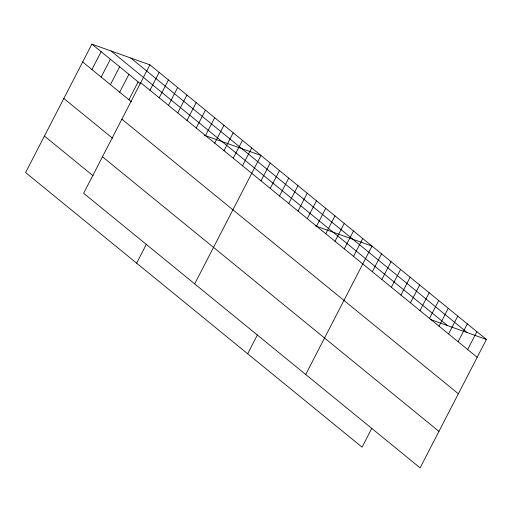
<?xml version="1.0" encoding="UTF-8"?>
<svg xmlns="http://www.w3.org/2000/svg" width="512" height="512" viewBox="0 0 512 512"><rect width="100%" height="100%" fill="white"/><g stroke="black" fill="none" stroke-linecap="round" stroke-linejoin="round"><path stroke-width="0.77" d="M149.92 64.845L83.642 193.267L420.115 467.866L486.4 339.45L149.92 64.845L91.885 44.134L25.6 172.55L362.08 447.155L371.84 428.237M91.923 69.536L101.133 51.686M101.178 77.088L110.387 59.238M110.426 84.64L119.642 66.79M119.68 92.186L128.896 74.342M128.934 99.738L138.15 81.894M149.965 90.246L159.174 72.397M159.219 97.798L168.429 79.949M168.467 105.35L177.683 87.501M177.722 112.902L186.938 95.053M186.976 120.454L196.186 102.605M196.23 128.006L205.44 110.157M136.64 263.168L146.4 244.25M205.485 135.558L214.694 117.709M214.733 143.11L223.949 125.261M223.987 150.656L233.203 132.813M233.242 158.208L242.451 140.365M242.496 165.76L251.706 147.91M194.682 283.885L260.96 155.462L204.39 135.277M260.998 180.864L270.214 163.014M270.253 188.416L279.469 170.566M279.507 195.968L288.717 178.118M288.762 203.52L297.971 185.67M298.016 211.072L307.226 193.222M307.264 218.624L316.48 200.774M247.674 353.792L257.44 334.867M316.518 226.176L325.734 208.326M325.773 233.728L334.982 215.878M335.027 241.28L344.237 223.43M344.282 248.826L353.491 230.982M353.53 256.378L362.746 238.534M305.715 374.502L372 246.086L315.43 225.894M372.32 271.712L381.53 253.862M381.85 279.494L391.066 261.645M391.386 287.27L400.595 269.427M400.922 295.053L410.131 277.203M410.451 302.835L419.667 284.986M419.987 310.611L429.197 292.768M429.523 318.394L438.733 300.544M439.053 326.176L448.269 308.326M448.589 333.952L457.798 316.109M458.118 341.734L467.334 323.885M467.654 349.517L476.864 331.667M430.566 319.526L486.4 339.45M130.771 58.01L467.245 332.614M111.034 50.97L447.514 325.568M140.71 82.694L477.19 357.299M91.885 44.134L140.614 83.904M82.669 61.984L131.405 101.754M121.875 119.181L458.355 393.786M63.834 98.47L112.57 138.24M102.477 156.774L438.95 431.379M44.435 136.064L93.165 175.834"/></g></svg>
